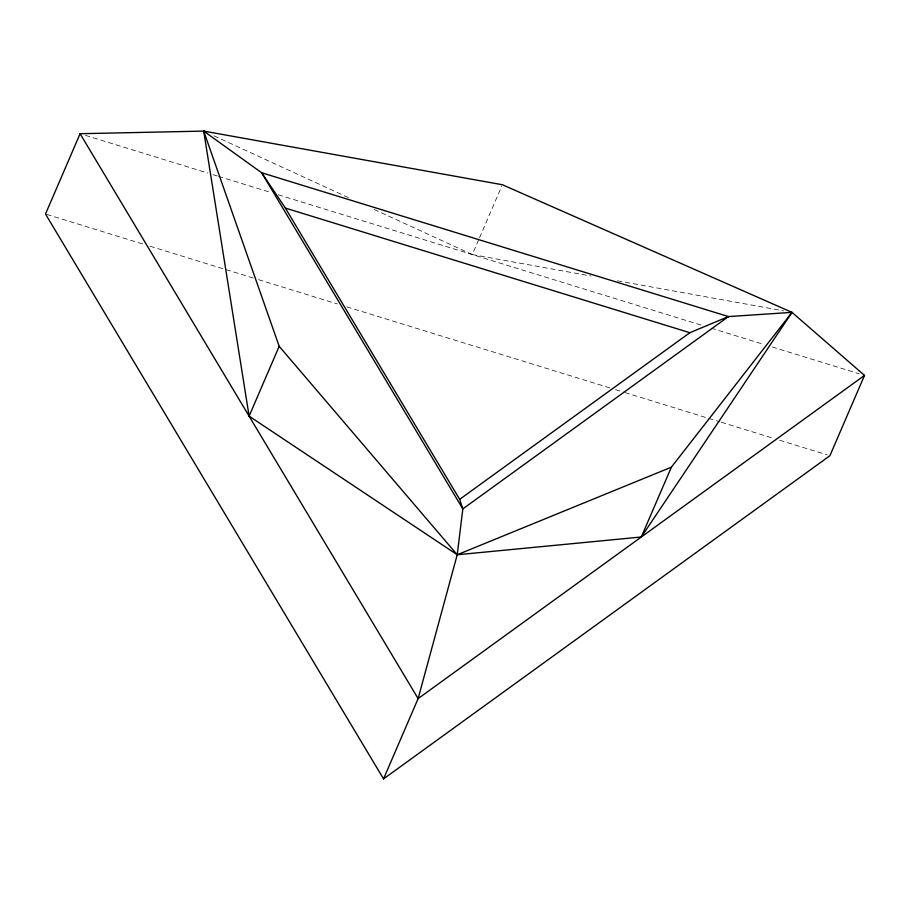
<?xml version="1.0" encoding="UTF-8"?>
<svg xmlns="http://www.w3.org/2000/svg" width="910" height="910" viewBox="0 0 910 910"><rect width="100%" height="100%" fill="white"/><g stroke="black" fill="none" stroke-linecap="round" stroke-linejoin="round"><path stroke-width="0.68" stroke-dasharray="4.55 3.41" d="M374.158 209.448L472.29 254.561L478.978 239.046M479.536 237.749L501.808 186.027M472.29 254.561L590.965 276.026M617.492 280.815L783.635 310.856M85.517 135.385L207.651 173.025M213.088 174.697L217.16 175.948M218.514 176.369L270.088 192.26M278.221 194.774L701.644 325.234M711.142 328.157L764.07 344.469M772.215 346.983L859.074 373.737M46.854 214.441L143.211 244.13M150.002 246.223L253.139 278.005M258.565 279.677L337.28 303.929M346.778 306.852L610.064 387.978M615.49 389.651L623.634 392.164M624.988 392.574L719.992 421.853M721.346 422.274L772.92 438.154M779.699 440.247L827.201 454.886M214.032 135.852L349.622 198.175"/><path stroke-width="1.36" d="M80.091 133.713L45.5 214.032L383.542 778.903L829.909 455.717L864.5 375.409L792.007 312.369L502.365 184.73L203.704 131.097L80.091 133.713L418.122 698.596L383.542 778.903M864.5 375.409L418.122 698.596L457.229 554.759L462.826 508.906L459.675 499.34L689.837 332.707L728.466 316.578L792.007 312.369L641.311 537.002L457.229 554.759L249.112 416.154L279.177 346.323L203.704 131.097L206.286 132.28M641.311 537.002L671.387 467.171L792.007 312.369M671.387 467.171L457.229 554.759L279.177 346.323M249.112 416.154L203.704 131.097L261.648 172.741L285.376 208.083L689.837 332.707M285.376 208.083L459.675 499.34M728.466 316.578L462.826 508.906L261.648 172.741L728.466 316.578"/></g></svg>
